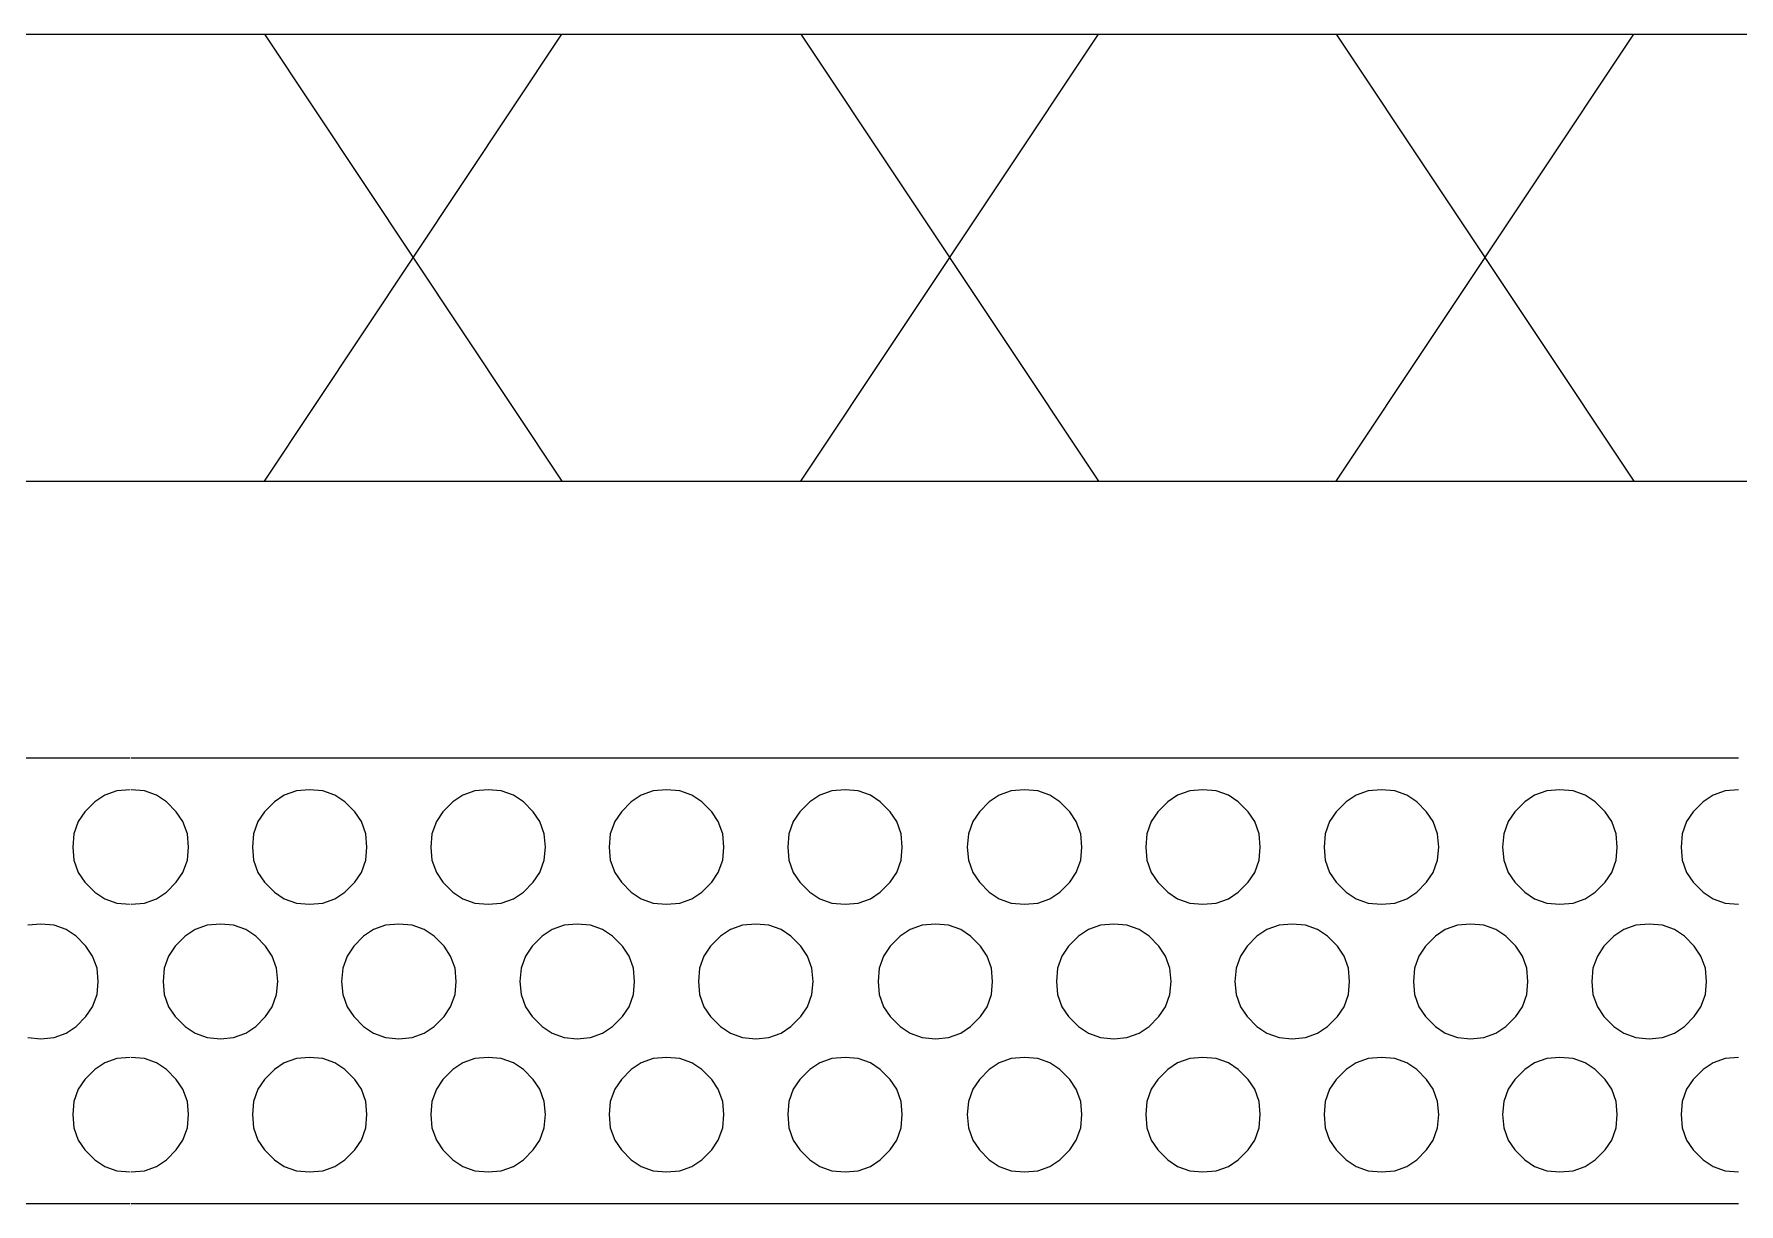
# Model space of a CAD drawing. Header units: inches. Extents: x 47316 to 59086, y 3141 to 11743.
# Drawn here: x 50341.46 to 50360.58, y 7509.19 to 7522.31 of the extents above; entities that cross this region are included whole.
import ezdxf

# ---------------------------------------------------------------- set-up
doc = ezdxf.new("R2010")
doc.units = ezdxf.units.IN
doc.header["$MEASUREMENT"] = 0

msp = doc.modelspace()

# ---------------------------------------------------------------- linework, layer by layer
at = {"color": 0, "lineweight": -3}
for p, q in [((50340.539, 7522.312), (50342.553, 7522.312)), ((50342.553, 7522.312), (50344.554, 7522.312)), ((50344.047, 7517.297), (50347.383, 7522.312)), ((50344.047, 7522.312), (50347.383, 7517.297)), ((50344.554, 7522.312), (50346.555, 7522.312)), ((50346.555, 7522.312), (50348.556, 7522.312)), ((50348.556, 7522.312), (50350.558, 7522.312)), ((50350.064, 7517.297), (50353.399, 7522.312)), ((50350.064, 7522.312), (50353.399, 7517.297)), ((50350.558, 7522.312), (50352.559, 7522.312)), ((50352.559, 7522.312), (50354.572, 7522.312)), ((50354.572, 7522.312), (50356.574, 7522.312)), ((50356.067, 7517.297), (50359.403, 7522.312)), ((50356.067, 7522.312), (50359.403, 7517.297)), ((50356.574, 7522.312), (50358.575, 7522.312)), ((50358.575, 7522.312), (50360.576, 7522.312)), ((50360.576, 7522.312), (50362.577, 7522.312)), ((50340.539, 7517.297), (50342.553, 7517.297)), ((50342.553, 7517.297), (50344.554, 7517.297)), ((50344.554, 7517.297), (50346.555, 7517.297)), ((50346.555, 7517.297), (50348.556, 7517.297)), ((50348.556, 7517.297), (50350.558, 7517.297)), ((50350.558, 7517.297), (50352.559, 7517.297)), ((50352.559, 7517.297), (50354.572, 7517.297)), ((50354.572, 7517.297), (50356.574, 7517.297)), ((50356.574, 7517.297), (50358.575, 7517.297)), ((50358.575, 7517.297), (50360.576, 7517.297)), ((50360.576, 7517.297), (50362.577, 7517.297)), ((50340.539, 7514.196), (50341.54, 7514.196)), ((50341.54, 7514.196), (50342.54, 7514.196)), ((50342.553, 7514.196), (50343.553, 7514.196)), ((50343.553, 7514.196), (50344.554, 7514.196)), ((50344.554, 7514.196), (50345.555, 7514.196)), ((50345.555, 7514.196), (50346.555, 7514.196)), ((50346.555, 7514.196), (50347.556, 7514.196)), ((50347.556, 7514.196), (50348.556, 7514.196)), ((50348.556, 7514.196), (50349.557, 7514.196)), ((50349.557, 7514.196), (50350.558, 7514.196)), ((50350.558, 7514.196), (50351.571, 7514.196)), ((50351.571, 7514.196), (50352.571, 7514.196)), ((50352.571, 7514.196), (50353.572, 7514.196)), ((50353.572, 7514.196), (50354.572, 7514.196)), ((50354.572, 7514.196), (50355.573, 7514.196)), ((50355.573, 7514.196), (50356.574, 7514.196)), ((50356.574, 7514.196), (50357.574, 7514.196)), ((50357.574, 7514.196), (50358.575, 7514.196)), ((50358.575, 7514.196), (50359.576, 7514.196)), ((50359.576, 7514.196), (50360.576, 7514.196)), ((50342.256, 7513.776), (50342.145, 7513.702)), ((50342.392, 7513.825), (50342.256, 7513.776)), ((50342.54, 7513.838), (50342.392, 7513.825)), ((50342.701, 7513.825), (50342.553, 7513.838)), ((50342.837, 7513.776), (50342.701, 7513.825)), ((50342.948, 7513.702), (50342.837, 7513.776)), ((50344.27, 7513.776), (50344.159, 7513.702)), ((50344.406, 7513.825), (50344.27, 7513.776)), ((50344.554, 7513.838), (50344.406, 7513.825)), ((50344.702, 7513.825), (50344.554, 7513.838)), ((50344.838, 7513.776), (50344.702, 7513.825)), ((50344.949, 7513.702), (50344.838, 7513.776)), ((50346.271, 7513.776), (50346.16, 7513.702)), ((50346.407, 7513.825), (50346.271, 7513.776)), ((50346.555, 7513.838), (50346.407, 7513.825)), ((50346.703, 7513.825), (50346.555, 7513.838)), ((50346.839, 7513.776), (50346.703, 7513.825)), ((50346.951, 7513.702), (50346.839, 7513.776)), ((50348.272, 7513.776), (50348.161, 7513.702)), ((50348.408, 7513.825), (50348.272, 7513.776)), ((50348.556, 7513.838), (50348.408, 7513.825)), ((50348.705, 7513.825), (50348.556, 7513.838)), ((50348.841, 7513.776), (50348.705, 7513.825)), ((50348.952, 7513.702), (50348.841, 7513.776)), ((50350.274, 7513.776), (50350.162, 7513.702)), ((50350.409, 7513.825), (50350.274, 7513.776)), ((50350.558, 7513.838), (50350.409, 7513.825)), ((50350.706, 7513.825), (50350.558, 7513.838)), ((50350.842, 7513.776), (50350.706, 7513.825)), ((50350.953, 7513.702), (50350.842, 7513.776)), ((50352.287, 7513.776), (50352.176, 7513.702)), ((50352.423, 7513.825), (50352.287, 7513.776)), ((50352.571, 7513.838), (50352.423, 7513.825)), ((50352.72, 7513.825), (50352.571, 7513.838)), ((50352.855, 7513.776), (50352.72, 7513.825)), ((50352.967, 7513.702), (50352.855, 7513.776)), ((50354.288, 7513.776), (50354.177, 7513.702)), ((50354.424, 7513.825), (50354.288, 7513.776)), ((50354.572, 7513.838), (50354.424, 7513.825)), ((50354.721, 7513.825), (50354.572, 7513.838)), ((50354.857, 7513.776), (50354.721, 7513.825)), ((50354.968, 7513.702), (50354.857, 7513.776)), ((50356.29, 7513.776), (50356.178, 7513.702)), ((50356.425, 7513.825), (50356.29, 7513.776)), ((50356.574, 7513.838), (50356.425, 7513.825)), ((50356.722, 7513.825), (50356.574, 7513.838)), ((50356.858, 7513.776), (50356.722, 7513.825)), ((50356.969, 7513.702), (50356.858, 7513.776)), ((50358.291, 7513.776), (50358.18, 7513.702)), ((50358.427, 7513.825), (50358.291, 7513.776)), ((50358.575, 7513.838), (50358.427, 7513.825)), ((50358.723, 7513.825), (50358.575, 7513.838)), ((50358.859, 7513.776), (50358.723, 7513.825)), ((50358.97, 7513.702), (50358.859, 7513.776)), ((50360.292, 7513.776), (50360.181, 7513.702)), ((50360.428, 7513.825), (50360.292, 7513.776)), ((50360.576, 7513.838), (50360.428, 7513.825)), ((50342.034, 7513.591), (50341.96, 7513.48)), ((50342.145, 7513.702), (50342.034, 7513.591)), ((50343.059, 7513.591), (50342.948, 7513.702)), ((50343.133, 7513.48), (50343.059, 7513.591)), ((50344.047, 7513.591), (50343.973, 7513.48)), ((50344.159, 7513.702), (50344.047, 7513.591)), ((50345.06, 7513.591), (50344.949, 7513.702)), ((50345.135, 7513.48), (50345.06, 7513.591)), ((50346.049, 7513.591), (50345.975, 7513.48)), ((50346.16, 7513.702), (50346.049, 7513.591)), ((50347.062, 7513.591), (50346.951, 7513.702)), ((50347.136, 7513.48), (50347.062, 7513.591)), ((50348.05, 7513.591), (50347.976, 7513.48)), ((50348.161, 7513.702), (50348.05, 7513.591)), ((50349.063, 7513.591), (50348.952, 7513.702)), ((50349.137, 7513.48), (50349.063, 7513.591)), ((50350.051, 7513.591), (50349.977, 7513.48)), ((50350.162, 7513.702), (50350.051, 7513.591)), ((50351.064, 7513.591), (50350.953, 7513.702)), ((50351.138, 7513.48), (50351.064, 7513.591)), ((50352.065, 7513.591), (50351.991, 7513.48)), ((50352.176, 7513.702), (50352.065, 7513.591)), ((50353.078, 7513.591), (50352.967, 7513.702)), ((50353.152, 7513.48), (50353.078, 7513.591)), ((50354.066, 7513.591), (50353.992, 7513.48)), ((50354.177, 7513.702), (50354.066, 7513.591)), ((50355.079, 7513.591), (50354.968, 7513.702)), ((50355.153, 7513.48), (50355.079, 7513.591)), ((50356.067, 7513.591), (50355.993, 7513.48)), ((50356.178, 7513.702), (50356.067, 7513.591)), ((50357.08, 7513.591), (50356.969, 7513.702)), ((50357.154, 7513.48), (50357.08, 7513.591)), ((50358.068, 7513.591), (50357.994, 7513.48)), ((50358.18, 7513.702), (50358.068, 7513.591)), ((50359.081, 7513.591), (50358.97, 7513.702)), ((50359.156, 7513.48), (50359.081, 7513.591)), ((50360.07, 7513.591), (50359.996, 7513.48)), ((50360.181, 7513.702), (50360.07, 7513.591)), ((50341.91, 7513.344), (50341.898, 7513.195)), ((50341.96, 7513.48), (50341.91, 7513.344)), ((50343.183, 7513.344), (50343.133, 7513.48)), ((50343.195, 7513.195), (50343.183, 7513.344)), ((50343.924, 7513.344), (50343.912, 7513.195)), ((50343.973, 7513.48), (50343.924, 7513.344)), ((50345.184, 7513.344), (50345.135, 7513.48)), ((50345.196, 7513.195), (50345.184, 7513.344)), ((50345.925, 7513.344), (50345.913, 7513.195)), ((50345.975, 7513.48), (50345.925, 7513.344)), ((50347.185, 7513.344), (50347.136, 7513.48)), ((50347.198, 7513.195), (50347.185, 7513.344)), ((50347.926, 7513.344), (50347.914, 7513.195)), ((50347.976, 7513.48), (50347.926, 7513.344)), ((50349.186, 7513.344), (50349.137, 7513.48)), ((50349.199, 7513.195), (50349.186, 7513.344)), ((50349.928, 7513.344), (50349.915, 7513.195)), ((50349.977, 7513.48), (50349.928, 7513.344)), ((50351.188, 7513.344), (50351.138, 7513.48)), ((50351.2, 7513.195), (50351.188, 7513.344)), ((50351.941, 7513.344), (50351.929, 7513.195)), ((50351.991, 7513.48), (50351.941, 7513.344)), ((50353.201, 7513.344), (50353.152, 7513.48)), ((50353.214, 7513.195), (50353.201, 7513.344)), ((50353.942, 7513.344), (50353.93, 7513.195)), ((50353.992, 7513.48), (50353.942, 7513.344)), ((50355.203, 7513.344), (50355.153, 7513.48)), ((50355.215, 7513.195), (50355.203, 7513.344)), ((50355.944, 7513.344), (50355.931, 7513.195)), ((50355.993, 7513.48), (50355.944, 7513.344)), ((50357.204, 7513.344), (50357.154, 7513.48)), ((50357.216, 7513.195), (50357.204, 7513.344)), ((50357.945, 7513.344), (50357.933, 7513.195)), ((50357.994, 7513.48), (50357.945, 7513.344)), ((50359.205, 7513.344), (50359.156, 7513.48)), ((50359.217, 7513.195), (50359.205, 7513.344)), ((50359.946, 7513.344), (50359.934, 7513.195)), ((50359.996, 7513.48), (50359.946, 7513.344)), ((50341.898, 7513.195), (50341.91, 7513.047)), ((50343.183, 7513.047), (50343.195, 7513.195)), ((50343.912, 7513.195), (50343.924, 7513.047)), ((50345.184, 7513.047), (50345.196, 7513.195)), ((50345.913, 7513.195), (50345.925, 7513.047)), ((50347.185, 7513.047), (50347.198, 7513.195)), ((50347.914, 7513.195), (50347.926, 7513.047)), ((50349.186, 7513.047), (50349.199, 7513.195)), ((50349.915, 7513.195), (50349.928, 7513.047)), ((50351.188, 7513.047), (50351.2, 7513.195)), ((50351.929, 7513.195), (50351.941, 7513.047)), ((50353.201, 7513.047), (50353.214, 7513.195)), ((50353.93, 7513.195), (50353.942, 7513.047)), ((50355.203, 7513.047), (50355.215, 7513.195)), ((50355.931, 7513.195), (50355.944, 7513.047)), ((50357.204, 7513.047), (50357.216, 7513.195)), ((50357.933, 7513.195), (50357.945, 7513.047)), ((50359.205, 7513.047), (50359.217, 7513.195)), ((50359.934, 7513.195), (50359.946, 7513.047)), ((50341.91, 7513.047), (50341.96, 7512.911)), ((50343.133, 7512.911), (50343.183, 7513.047)), ((50343.924, 7513.047), (50343.973, 7512.911)), ((50345.135, 7512.911), (50345.184, 7513.047)), ((50345.925, 7513.047), (50345.975, 7512.911)), ((50347.136, 7512.911), (50347.185, 7513.047)), ((50347.926, 7513.047), (50347.976, 7512.911)), ((50349.137, 7512.911), (50349.186, 7513.047)), ((50349.928, 7513.047), (50349.977, 7512.911)), ((50351.138, 7512.911), (50351.188, 7513.047)), ((50351.941, 7513.047), (50351.991, 7512.911)), ((50353.152, 7512.911), (50353.201, 7513.047)), ((50353.942, 7513.047), (50353.992, 7512.911)), ((50355.153, 7512.911), (50355.203, 7513.047)), ((50355.944, 7513.047), (50355.993, 7512.911)), ((50357.154, 7512.911), (50357.204, 7513.047)), ((50357.945, 7513.047), (50357.994, 7512.911)), ((50359.156, 7512.911), (50359.205, 7513.047)), ((50359.946, 7513.047), (50359.996, 7512.911)), ((50341.96, 7512.911), (50342.034, 7512.8)), ((50342.034, 7512.8), (50342.145, 7512.689)), ((50342.948, 7512.689), (50343.059, 7512.8)), ((50343.059, 7512.8), (50343.133, 7512.911)), ((50343.973, 7512.911), (50344.047, 7512.8)), ((50344.047, 7512.8), (50344.159, 7512.689)), ((50344.949, 7512.689), (50345.06, 7512.8)), ((50345.06, 7512.8), (50345.135, 7512.911)), ((50345.975, 7512.911), (50346.049, 7512.8)), ((50346.049, 7512.8), (50346.16, 7512.689)), ((50346.951, 7512.689), (50347.062, 7512.8)), ((50347.062, 7512.8), (50347.136, 7512.911)), ((50347.976, 7512.911), (50348.05, 7512.8)), ((50348.05, 7512.8), (50348.161, 7512.689)), ((50348.952, 7512.689), (50349.063, 7512.8)), ((50349.063, 7512.8), (50349.137, 7512.911)), ((50349.977, 7512.911), (50350.051, 7512.8)), ((50350.051, 7512.8), (50350.162, 7512.689)), ((50350.953, 7512.689), (50351.064, 7512.8)), ((50351.064, 7512.8), (50351.138, 7512.911)), ((50351.991, 7512.911), (50352.065, 7512.8)), ((50352.065, 7512.8), (50352.176, 7512.689)), ((50352.967, 7512.689), (50353.078, 7512.8)), ((50353.078, 7512.8), (50353.152, 7512.911)), ((50353.992, 7512.911), (50354.066, 7512.8)), ((50354.066, 7512.8), (50354.177, 7512.689)), ((50354.968, 7512.689), (50355.079, 7512.8)), ((50355.079, 7512.8), (50355.153, 7512.911)), ((50355.993, 7512.911), (50356.067, 7512.8)), ((50356.067, 7512.8), (50356.178, 7512.689)), ((50356.969, 7512.689), (50357.08, 7512.8)), ((50357.08, 7512.8), (50357.154, 7512.911)), ((50357.994, 7512.911), (50358.068, 7512.8)), ((50358.068, 7512.8), (50358.18, 7512.689)), ((50358.97, 7512.689), (50359.081, 7512.8)), ((50359.081, 7512.8), (50359.156, 7512.911)), ((50359.996, 7512.911), (50360.07, 7512.8)), ((50360.07, 7512.8), (50360.181, 7512.689)), ((50342.145, 7512.689), (50342.256, 7512.615)), ((50342.256, 7512.615), (50342.392, 7512.565)), ((50342.392, 7512.565), (50342.54, 7512.553)), ((50342.553, 7512.553), (50342.701, 7512.565)), ((50342.701, 7512.565), (50342.837, 7512.615)), ((50342.837, 7512.615), (50342.948, 7512.689)), ((50344.159, 7512.689), (50344.27, 7512.615)), ((50344.27, 7512.615), (50344.406, 7512.565)), ((50344.406, 7512.565), (50344.554, 7512.553)), ((50344.554, 7512.553), (50344.702, 7512.565)), ((50344.702, 7512.565), (50344.838, 7512.615)), ((50344.838, 7512.615), (50344.949, 7512.689)), ((50346.16, 7512.689), (50346.271, 7512.615)), ((50346.271, 7512.615), (50346.407, 7512.565)), ((50346.407, 7512.565), (50346.555, 7512.553)), ((50346.555, 7512.553), (50346.703, 7512.565)), ((50346.703, 7512.565), (50346.839, 7512.615)), ((50346.839, 7512.615), (50346.951, 7512.689)), ((50348.161, 7512.689), (50348.272, 7512.615)), ((50348.272, 7512.615), (50348.408, 7512.565)), ((50348.408, 7512.565), (50348.556, 7512.553)), ((50348.556, 7512.553), (50348.705, 7512.565)), ((50348.705, 7512.565), (50348.841, 7512.615)), ((50348.841, 7512.615), (50348.952, 7512.689)), ((50350.162, 7512.689), (50350.274, 7512.615)), ((50350.274, 7512.615), (50350.409, 7512.565)), ((50350.409, 7512.565), (50350.558, 7512.553)), ((50350.558, 7512.553), (50350.706, 7512.565)), ((50350.706, 7512.565), (50350.842, 7512.615)), ((50350.842, 7512.615), (50350.953, 7512.689)), ((50352.176, 7512.689), (50352.287, 7512.615)), ((50352.287, 7512.615), (50352.423, 7512.565)), ((50352.423, 7512.565), (50352.571, 7512.553)), ((50352.571, 7512.553), (50352.72, 7512.565)), ((50352.72, 7512.565), (50352.855, 7512.615)), ((50352.855, 7512.615), (50352.967, 7512.689)), ((50354.177, 7512.689), (50354.288, 7512.615)), ((50354.288, 7512.615), (50354.424, 7512.565)), ((50354.424, 7512.565), (50354.572, 7512.553)), ((50354.572, 7512.553), (50354.721, 7512.565)), ((50354.721, 7512.565), (50354.857, 7512.615)), ((50354.857, 7512.615), (50354.968, 7512.689)), ((50356.178, 7512.689), (50356.29, 7512.615)), ((50356.29, 7512.615), (50356.425, 7512.565)), ((50356.425, 7512.565), (50356.574, 7512.553)), ((50356.574, 7512.553), (50356.722, 7512.565)), ((50356.722, 7512.565), (50356.858, 7512.615)), ((50356.858, 7512.615), (50356.969, 7512.689)), ((50358.18, 7512.689), (50358.291, 7512.615)), ((50358.291, 7512.615), (50358.427, 7512.565)), ((50358.427, 7512.565), (50358.575, 7512.553)), ((50358.575, 7512.553), (50358.723, 7512.565)), ((50358.723, 7512.565), (50358.859, 7512.615)), ((50358.859, 7512.615), (50358.97, 7512.689)), ((50360.181, 7512.689), (50360.292, 7512.615)), ((50360.292, 7512.615), (50360.428, 7512.565)), ((50360.428, 7512.565), (50360.576, 7512.553)), ((50341.54, 7512.331), (50341.392, 7512.318)), ((50341.688, 7512.318), (50341.54, 7512.331)), ((50341.824, 7512.269), (50341.688, 7512.318)), ((50341.935, 7512.195), (50341.824, 7512.269)), ((50342.046, 7512.084), (50341.935, 7512.195)), ((50343.158, 7512.195), (50343.047, 7512.084)), ((50343.269, 7512.269), (50343.158, 7512.195)), ((50343.405, 7512.318), (50343.269, 7512.269)), ((50343.553, 7512.331), (50343.405, 7512.318)), ((50343.702, 7512.318), (50343.553, 7512.331)), ((50343.837, 7512.269), (50343.702, 7512.318)), ((50343.949, 7512.195), (50343.837, 7512.269)), ((50344.06, 7512.084), (50343.949, 7512.195)), ((50345.159, 7512.195), (50345.048, 7512.084)), ((50345.27, 7512.269), (50345.159, 7512.195)), ((50345.406, 7512.318), (50345.27, 7512.269)), ((50345.555, 7512.331), (50345.406, 7512.318)), ((50345.703, 7512.318), (50345.555, 7512.331)), ((50345.839, 7512.269), (50345.703, 7512.318)), ((50345.95, 7512.195), (50345.839, 7512.269)), ((50346.061, 7512.084), (50345.95, 7512.195)), ((50347.161, 7512.195), (50347.049, 7512.084)), ((50347.272, 7512.269), (50347.161, 7512.195)), ((50347.408, 7512.318), (50347.272, 7512.269)), ((50347.556, 7512.331), (50347.408, 7512.318)), ((50347.704, 7512.318), (50347.556, 7512.331)), ((50347.84, 7512.269), (50347.704, 7512.318)), ((50347.951, 7512.195), (50347.84, 7512.269)), ((50348.062, 7512.084), (50347.951, 7512.195)), ((50349.162, 7512.195), (50349.051, 7512.084)), ((50349.273, 7512.269), (50349.162, 7512.195)), ((50349.409, 7512.318), (50349.273, 7512.269)), ((50349.557, 7512.331), (50349.409, 7512.318)), ((50349.705, 7512.318), (50349.557, 7512.331)), ((50349.841, 7512.269), (50349.705, 7512.318)), ((50349.952, 7512.195), (50349.841, 7512.269)), ((50350.064, 7512.084), (50349.952, 7512.195)), ((50351.175, 7512.195), (50351.064, 7512.084)), ((50351.287, 7512.269), (50351.175, 7512.195)), ((50351.422, 7512.318), (50351.287, 7512.269)), ((50351.571, 7512.331), (50351.422, 7512.318)), ((50351.719, 7512.318), (50351.571, 7512.331)), ((50351.855, 7512.269), (50351.719, 7512.318)), ((50351.966, 7512.195), (50351.855, 7512.269)), ((50352.077, 7512.084), (50351.966, 7512.195)), ((50353.177, 7512.195), (50353.065, 7512.084)), ((50353.288, 7512.269), (50353.177, 7512.195)), ((50353.424, 7512.318), (50353.288, 7512.269)), ((50353.572, 7512.331), (50353.424, 7512.318)), ((50353.72, 7512.318), (50353.572, 7512.331)), ((50353.856, 7512.269), (50353.72, 7512.318)), ((50353.967, 7512.195), (50353.856, 7512.269)), ((50354.078, 7512.084), (50353.967, 7512.195)), ((50355.178, 7512.195), (50355.067, 7512.084)), ((50355.289, 7512.269), (50355.178, 7512.195)), ((50355.425, 7512.318), (50355.289, 7512.269)), ((50355.573, 7512.331), (50355.425, 7512.318)), ((50355.721, 7512.318), (50355.573, 7512.331)), ((50355.857, 7512.269), (50355.721, 7512.318)), ((50355.968, 7512.195), (50355.857, 7512.269)), ((50356.08, 7512.084), (50355.968, 7512.195)), ((50357.179, 7512.195), (50357.068, 7512.084)), ((50357.29, 7512.269), (50357.179, 7512.195)), ((50357.426, 7512.318), (50357.29, 7512.269)), ((50357.574, 7512.331), (50357.426, 7512.318)), ((50357.723, 7512.318), (50357.574, 7512.331)), ((50357.858, 7512.269), (50357.723, 7512.318)), ((50357.97, 7512.195), (50357.858, 7512.269)), ((50358.081, 7512.084), (50357.97, 7512.195)), ((50359.18, 7512.195), (50359.069, 7512.084)), ((50359.291, 7512.269), (50359.18, 7512.195)), ((50359.427, 7512.318), (50359.291, 7512.269)), ((50359.576, 7512.331), (50359.427, 7512.318)), ((50359.724, 7512.318), (50359.576, 7512.331)), ((50359.86, 7512.269), (50359.724, 7512.318)), ((50359.971, 7512.195), (50359.86, 7512.269)), ((50360.082, 7512.084), (50359.971, 7512.195)), ((50342.12, 7511.972), (50342.046, 7512.084)), ((50343.047, 7512.084), (50342.973, 7511.972)), ((50344.134, 7511.972), (50344.06, 7512.084)), ((50345.048, 7512.084), (50344.974, 7511.972)), ((50346.135, 7511.972), (50346.061, 7512.084)), ((50347.049, 7512.084), (50346.975, 7511.972)), ((50348.136, 7511.972), (50348.062, 7512.084)), ((50349.051, 7512.084), (50348.976, 7511.972)), ((50350.138, 7511.972), (50350.064, 7512.084)), ((50351.064, 7512.084), (50350.99, 7511.972)), ((50352.151, 7511.972), (50352.077, 7512.084)), ((50353.065, 7512.084), (50352.991, 7511.972)), ((50354.152, 7511.972), (50354.078, 7512.084)), ((50355.067, 7512.084), (50354.993, 7511.972)), ((50356.154, 7511.972), (50356.08, 7512.084)), ((50357.068, 7512.084), (50356.994, 7511.972)), ((50358.155, 7511.972), (50358.081, 7512.084)), ((50359.069, 7512.084), (50358.995, 7511.972)), ((50360.156, 7511.972), (50360.082, 7512.084)), ((50342.17, 7511.837), (50342.12, 7511.972)), ((50342.182, 7511.688), (50342.17, 7511.837)), ((50342.923, 7511.837), (50342.911, 7511.688)), ((50342.973, 7511.972), (50342.923, 7511.837)), ((50344.183, 7511.837), (50344.134, 7511.972)), ((50344.196, 7511.688), (50344.183, 7511.837)), ((50344.925, 7511.837), (50344.912, 7511.688)), ((50344.974, 7511.972), (50344.925, 7511.837)), ((50346.185, 7511.837), (50346.135, 7511.972)), ((50346.197, 7511.688), (50346.185, 7511.837)), ((50346.926, 7511.837), (50346.913, 7511.688)), ((50346.975, 7511.972), (50346.926, 7511.837)), ((50348.186, 7511.837), (50348.136, 7511.972)), ((50348.198, 7511.688), (50348.186, 7511.837)), ((50348.927, 7511.837), (50348.915, 7511.688)), ((50348.976, 7511.972), (50348.927, 7511.837)), ((50350.187, 7511.837), (50350.138, 7511.972)), ((50350.199, 7511.688), (50350.187, 7511.837)), ((50350.941, 7511.837), (50350.928, 7511.688)), ((50350.99, 7511.972), (50350.941, 7511.837)), ((50352.201, 7511.837), (50352.151, 7511.972)), ((50352.213, 7511.688), (50352.201, 7511.837)), ((50352.942, 7511.837), (50352.93, 7511.688)), ((50352.991, 7511.972), (50352.942, 7511.837)), ((50354.202, 7511.837), (50354.152, 7511.972)), ((50354.214, 7511.688), (50354.202, 7511.837)), ((50354.943, 7511.837), (50354.931, 7511.688)), ((50354.993, 7511.972), (50354.943, 7511.837)), ((50356.203, 7511.837), (50356.154, 7511.972)), ((50356.215, 7511.688), (50356.203, 7511.837)), ((50356.944, 7511.837), (50356.932, 7511.688)), ((50356.994, 7511.972), (50356.944, 7511.837)), ((50358.204, 7511.837), (50358.155, 7511.972)), ((50358.217, 7511.688), (50358.204, 7511.837)), ((50358.946, 7511.837), (50358.933, 7511.688)), ((50358.995, 7511.972), (50358.946, 7511.837)), ((50360.206, 7511.837), (50360.156, 7511.972)), ((50360.218, 7511.688), (50360.206, 7511.837)), ((50342.17, 7511.54), (50342.182, 7511.688)), ((50342.911, 7511.688), (50342.923, 7511.54)), ((50344.183, 7511.54), (50344.196, 7511.688)), ((50344.912, 7511.688), (50344.925, 7511.54)), ((50346.185, 7511.54), (50346.197, 7511.688)), ((50346.913, 7511.688), (50346.926, 7511.54)), ((50348.186, 7511.54), (50348.198, 7511.688)), ((50348.915, 7511.688), (50348.927, 7511.54)), ((50350.187, 7511.54), (50350.199, 7511.688)), ((50350.928, 7511.688), (50350.941, 7511.54)), ((50352.201, 7511.54), (50352.213, 7511.688)), ((50352.93, 7511.688), (50352.942, 7511.54)), ((50354.202, 7511.54), (50354.214, 7511.688)), ((50354.931, 7511.688), (50354.943, 7511.54)), ((50356.203, 7511.54), (50356.215, 7511.688)), ((50356.932, 7511.688), (50356.944, 7511.54)), ((50358.204, 7511.54), (50358.217, 7511.688)), ((50358.933, 7511.688), (50358.946, 7511.54)), ((50360.206, 7511.54), (50360.218, 7511.688)), ((50342.12, 7511.404), (50342.17, 7511.54)), ((50342.923, 7511.54), (50342.973, 7511.404)), ((50344.134, 7511.404), (50344.183, 7511.54)), ((50344.925, 7511.54), (50344.974, 7511.404)), ((50346.135, 7511.404), (50346.185, 7511.54)), ((50346.926, 7511.54), (50346.975, 7511.404)), ((50348.136, 7511.404), (50348.186, 7511.54)), ((50348.927, 7511.54), (50348.976, 7511.404)), ((50350.138, 7511.404), (50350.187, 7511.54)), ((50350.941, 7511.54), (50350.99, 7511.404)), ((50352.151, 7511.404), (50352.201, 7511.54)), ((50352.942, 7511.54), (50352.991, 7511.404)), ((50354.152, 7511.404), (50354.202, 7511.54)), ((50354.943, 7511.54), (50354.993, 7511.404)), ((50356.154, 7511.404), (50356.203, 7511.54)), ((50356.944, 7511.54), (50356.994, 7511.404)), ((50358.155, 7511.404), (50358.204, 7511.54)), ((50358.946, 7511.54), (50358.995, 7511.404)), ((50360.156, 7511.404), (50360.206, 7511.54)), ((50341.935, 7511.182), (50342.046, 7511.293)), ((50342.046, 7511.293), (50342.12, 7511.404)), ((50342.973, 7511.404), (50343.047, 7511.293)), ((50343.047, 7511.293), (50343.158, 7511.182)), ((50343.949, 7511.182), (50344.06, 7511.293)), ((50344.06, 7511.293), (50344.134, 7511.404)), ((50344.974, 7511.404), (50345.048, 7511.293)), ((50345.048, 7511.293), (50345.159, 7511.182)), ((50345.95, 7511.182), (50346.061, 7511.293)), ((50346.061, 7511.293), (50346.135, 7511.404)), ((50346.975, 7511.404), (50347.049, 7511.293)), ((50347.049, 7511.293), (50347.161, 7511.182)), ((50347.951, 7511.182), (50348.062, 7511.293)), ((50348.062, 7511.293), (50348.136, 7511.404)), ((50348.976, 7511.404), (50349.051, 7511.293)), ((50349.051, 7511.293), (50349.162, 7511.182)), ((50349.952, 7511.182), (50350.064, 7511.293)), ((50350.064, 7511.293), (50350.138, 7511.404)), ((50350.99, 7511.404), (50351.064, 7511.293)), ((50351.064, 7511.293), (50351.175, 7511.182)), ((50351.966, 7511.182), (50352.077, 7511.293)), ((50352.077, 7511.293), (50352.151, 7511.404)), ((50352.991, 7511.404), (50353.065, 7511.293)), ((50353.065, 7511.293), (50353.177, 7511.182)), ((50353.967, 7511.182), (50354.078, 7511.293)), ((50354.078, 7511.293), (50354.152, 7511.404)), ((50354.993, 7511.404), (50355.067, 7511.293)), ((50355.067, 7511.293), (50355.178, 7511.182)), ((50355.968, 7511.182), (50356.08, 7511.293)), ((50356.08, 7511.293), (50356.154, 7511.404)), ((50356.994, 7511.404), (50357.068, 7511.293)), ((50357.068, 7511.293), (50357.179, 7511.182)), ((50357.97, 7511.182), (50358.081, 7511.293)), ((50358.081, 7511.293), (50358.155, 7511.404)), ((50358.995, 7511.404), (50359.069, 7511.293)), ((50359.069, 7511.293), (50359.18, 7511.182)), ((50359.971, 7511.182), (50360.082, 7511.293)), ((50360.082, 7511.293), (50360.156, 7511.404)), ((50341.392, 7511.058), (50341.54, 7511.046)), ((50341.54, 7511.046), (50341.688, 7511.058)), ((50341.688, 7511.058), (50341.824, 7511.108)), ((50341.824, 7511.108), (50341.935, 7511.182)), ((50343.158, 7511.182), (50343.269, 7511.108)), ((50343.269, 7511.108), (50343.405, 7511.058)), ((50343.405, 7511.058), (50343.553, 7511.046)), ((50343.553, 7511.046), (50343.702, 7511.058)), ((50343.702, 7511.058), (50343.837, 7511.108)), ((50343.837, 7511.108), (50343.949, 7511.182)), ((50345.159, 7511.182), (50345.27, 7511.108)), ((50345.27, 7511.108), (50345.406, 7511.058)), ((50345.406, 7511.058), (50345.555, 7511.046)), ((50345.555, 7511.046), (50345.703, 7511.058)), ((50345.703, 7511.058), (50345.839, 7511.108)), ((50345.839, 7511.108), (50345.95, 7511.182)), ((50347.161, 7511.182), (50347.272, 7511.108)), ((50347.272, 7511.108), (50347.408, 7511.058)), ((50347.408, 7511.058), (50347.556, 7511.046)), ((50347.556, 7511.046), (50347.704, 7511.058)), ((50347.704, 7511.058), (50347.84, 7511.108)), ((50347.84, 7511.108), (50347.951, 7511.182)), ((50349.162, 7511.182), (50349.273, 7511.108)), ((50349.273, 7511.108), (50349.409, 7511.058)), ((50349.409, 7511.058), (50349.557, 7511.046)), ((50349.557, 7511.046), (50349.705, 7511.058)), ((50349.705, 7511.058), (50349.841, 7511.108)), ((50349.841, 7511.108), (50349.952, 7511.182)), ((50351.175, 7511.182), (50351.287, 7511.108)), ((50351.287, 7511.108), (50351.422, 7511.058)), ((50351.422, 7511.058), (50351.571, 7511.046)), ((50351.571, 7511.046), (50351.719, 7511.058)), ((50351.719, 7511.058), (50351.855, 7511.108)), ((50351.855, 7511.108), (50351.966, 7511.182)), ((50353.177, 7511.182), (50353.288, 7511.108)), ((50353.288, 7511.108), (50353.424, 7511.058)), ((50353.424, 7511.058), (50353.572, 7511.046)), ((50353.572, 7511.046), (50353.72, 7511.058)), ((50353.72, 7511.058), (50353.856, 7511.108)), ((50353.856, 7511.108), (50353.967, 7511.182)), ((50355.178, 7511.182), (50355.289, 7511.108)), ((50355.289, 7511.108), (50355.425, 7511.058)), ((50355.425, 7511.058), (50355.573, 7511.046)), ((50355.573, 7511.046), (50355.721, 7511.058)), ((50355.721, 7511.058), (50355.857, 7511.108)), ((50355.857, 7511.108), (50355.968, 7511.182)), ((50357.179, 7511.182), (50357.29, 7511.108)), ((50357.29, 7511.108), (50357.426, 7511.058)), ((50357.426, 7511.058), (50357.574, 7511.046)), ((50357.574, 7511.046), (50357.723, 7511.058)), ((50357.723, 7511.058), (50357.858, 7511.108)), ((50357.858, 7511.108), (50357.97, 7511.182)), ((50359.18, 7511.182), (50359.291, 7511.108)), ((50359.291, 7511.108), (50359.427, 7511.058)), ((50359.427, 7511.058), (50359.576, 7511.046)), ((50359.576, 7511.046), (50359.724, 7511.058)), ((50359.724, 7511.058), (50359.86, 7511.108)), ((50359.86, 7511.108), (50359.971, 7511.182)), ((50342.145, 7510.7), (50342.034, 7510.589)), ((50342.256, 7510.774), (50342.145, 7510.7)), ((50342.392, 7510.824), (50342.256, 7510.774)), ((50342.54, 7510.836), (50342.392, 7510.824)), ((50342.701, 7510.824), (50342.553, 7510.836)), ((50342.837, 7510.774), (50342.701, 7510.824)), ((50342.948, 7510.7), (50342.837, 7510.774)), ((50343.059, 7510.589), (50342.948, 7510.7)), ((50344.159, 7510.7), (50344.047, 7510.589)), ((50344.27, 7510.774), (50344.159, 7510.7)), ((50344.406, 7510.824), (50344.27, 7510.774)), ((50344.554, 7510.836), (50344.406, 7510.824)), ((50344.702, 7510.824), (50344.554, 7510.836)), ((50344.838, 7510.774), (50344.702, 7510.824)), ((50344.949, 7510.7), (50344.838, 7510.774)), ((50345.06, 7510.589), (50344.949, 7510.7)), ((50346.16, 7510.7), (50346.049, 7510.589)), ((50346.271, 7510.774), (50346.16, 7510.7)), ((50346.407, 7510.824), (50346.271, 7510.774)), ((50346.555, 7510.836), (50346.407, 7510.824)), ((50346.703, 7510.824), (50346.555, 7510.836)), ((50346.839, 7510.774), (50346.703, 7510.824)), ((50346.951, 7510.7), (50346.839, 7510.774)), ((50347.062, 7510.589), (50346.951, 7510.7)), ((50348.161, 7510.7), (50348.05, 7510.589)), ((50348.272, 7510.774), (50348.161, 7510.7)), ((50348.408, 7510.824), (50348.272, 7510.774)), ((50348.556, 7510.836), (50348.408, 7510.824)), ((50348.705, 7510.824), (50348.556, 7510.836)), ((50348.841, 7510.774), (50348.705, 7510.824)), ((50348.952, 7510.7), (50348.841, 7510.774)), ((50349.063, 7510.589), (50348.952, 7510.7)), ((50350.162, 7510.7), (50350.051, 7510.589)), ((50350.274, 7510.774), (50350.162, 7510.7)), ((50350.409, 7510.824), (50350.274, 7510.774)), ((50350.558, 7510.836), (50350.409, 7510.824)), ((50350.706, 7510.824), (50350.558, 7510.836)), ((50350.842, 7510.774), (50350.706, 7510.824)), ((50350.953, 7510.7), (50350.842, 7510.774)), ((50351.064, 7510.589), (50350.953, 7510.7)), ((50352.176, 7510.7), (50352.065, 7510.589)), ((50352.287, 7510.774), (50352.176, 7510.7)), ((50352.423, 7510.824), (50352.287, 7510.774)), ((50352.571, 7510.836), (50352.423, 7510.824)), ((50352.72, 7510.824), (50352.571, 7510.836)), ((50352.855, 7510.774), (50352.72, 7510.824)), ((50352.967, 7510.7), (50352.855, 7510.774)), ((50353.078, 7510.589), (50352.967, 7510.7)), ((50354.177, 7510.7), (50354.066, 7510.589)), ((50354.288, 7510.774), (50354.177, 7510.7)), ((50354.424, 7510.824), (50354.288, 7510.774)), ((50354.572, 7510.836), (50354.424, 7510.824)), ((50354.721, 7510.824), (50354.572, 7510.836)), ((50354.857, 7510.774), (50354.721, 7510.824)), ((50354.968, 7510.7), (50354.857, 7510.774)), ((50355.079, 7510.589), (50354.968, 7510.7)), ((50356.178, 7510.7), (50356.067, 7510.589)), ((50356.29, 7510.774), (50356.178, 7510.7)), ((50356.425, 7510.824), (50356.29, 7510.774)), ((50356.574, 7510.836), (50356.425, 7510.824)), ((50356.722, 7510.824), (50356.574, 7510.836)), ((50356.858, 7510.774), (50356.722, 7510.824)), ((50356.969, 7510.7), (50356.858, 7510.774)), ((50357.08, 7510.589), (50356.969, 7510.7)), ((50358.18, 7510.7), (50358.068, 7510.589)), ((50358.291, 7510.774), (50358.18, 7510.7)), ((50358.427, 7510.824), (50358.291, 7510.774)), ((50358.575, 7510.836), (50358.427, 7510.824)), ((50358.723, 7510.824), (50358.575, 7510.836)), ((50358.859, 7510.774), (50358.723, 7510.824)), ((50358.97, 7510.7), (50358.859, 7510.774)), ((50359.081, 7510.589), (50358.97, 7510.7)), ((50360.181, 7510.7), (50360.07, 7510.589)), ((50360.292, 7510.774), (50360.181, 7510.7)), ((50360.428, 7510.824), (50360.292, 7510.774)), ((50360.576, 7510.836), (50360.428, 7510.824)), ((50341.96, 7510.478), (50341.91, 7510.342)), ((50342.034, 7510.589), (50341.96, 7510.478)), ((50343.133, 7510.478), (50343.059, 7510.589)), ((50343.183, 7510.342), (50343.133, 7510.478)), ((50343.973, 7510.478), (50343.924, 7510.342)), ((50344.047, 7510.589), (50343.973, 7510.478)), ((50345.135, 7510.478), (50345.06, 7510.589)), ((50345.184, 7510.342), (50345.135, 7510.478)), ((50345.975, 7510.478), (50345.925, 7510.342)), ((50346.049, 7510.589), (50345.975, 7510.478)), ((50347.136, 7510.478), (50347.062, 7510.589)), ((50347.185, 7510.342), (50347.136, 7510.478)), ((50347.976, 7510.478), (50347.926, 7510.342)), ((50348.05, 7510.589), (50347.976, 7510.478)), ((50349.137, 7510.478), (50349.063, 7510.589)), ((50349.186, 7510.342), (50349.137, 7510.478)), ((50349.977, 7510.478), (50349.928, 7510.342)), ((50350.051, 7510.589), (50349.977, 7510.478)), ((50351.138, 7510.478), (50351.064, 7510.589)), ((50351.188, 7510.342), (50351.138, 7510.478)), ((50351.991, 7510.478), (50351.941, 7510.342)), ((50352.065, 7510.589), (50351.991, 7510.478)), ((50353.152, 7510.478), (50353.078, 7510.589)), ((50353.201, 7510.342), (50353.152, 7510.478)), ((50353.992, 7510.478), (50353.942, 7510.342)), ((50354.066, 7510.589), (50353.992, 7510.478)), ((50355.153, 7510.478), (50355.079, 7510.589)), ((50355.203, 7510.342), (50355.153, 7510.478)), ((50355.993, 7510.478), (50355.944, 7510.342)), ((50356.067, 7510.589), (50355.993, 7510.478)), ((50357.154, 7510.478), (50357.08, 7510.589)), ((50357.204, 7510.342), (50357.154, 7510.478)), ((50357.994, 7510.478), (50357.945, 7510.342)), ((50358.068, 7510.589), (50357.994, 7510.478)), ((50359.156, 7510.478), (50359.081, 7510.589)), ((50359.205, 7510.342), (50359.156, 7510.478)), ((50359.996, 7510.478), (50359.946, 7510.342)), ((50360.07, 7510.589), (50359.996, 7510.478)), ((50341.91, 7510.342), (50341.898, 7510.194)), ((50343.195, 7510.194), (50343.183, 7510.342)), ((50343.924, 7510.342), (50343.912, 7510.194)), ((50345.196, 7510.194), (50345.184, 7510.342)), ((50345.925, 7510.342), (50345.913, 7510.194)), ((50347.198, 7510.194), (50347.185, 7510.342)), ((50347.926, 7510.342), (50347.914, 7510.194)), ((50349.199, 7510.194), (50349.186, 7510.342)), ((50349.928, 7510.342), (50349.915, 7510.194)), ((50351.2, 7510.194), (50351.188, 7510.342)), ((50351.941, 7510.342), (50351.929, 7510.194)), ((50353.214, 7510.194), (50353.201, 7510.342)), ((50353.942, 7510.342), (50353.93, 7510.194)), ((50355.215, 7510.194), (50355.203, 7510.342)), ((50355.944, 7510.342), (50355.931, 7510.194)), ((50357.216, 7510.194), (50357.204, 7510.342)), ((50357.945, 7510.342), (50357.933, 7510.194)), ((50359.217, 7510.194), (50359.205, 7510.342)), ((50359.946, 7510.342), (50359.934, 7510.194)), ((50341.898, 7510.194), (50341.91, 7510.045)), ((50343.183, 7510.045), (50343.195, 7510.194)), ((50343.912, 7510.194), (50343.924, 7510.045)), ((50345.184, 7510.045), (50345.196, 7510.194)), ((50345.913, 7510.194), (50345.925, 7510.045)), ((50347.185, 7510.045), (50347.198, 7510.194)), ((50347.914, 7510.194), (50347.926, 7510.045)), ((50349.186, 7510.045), (50349.199, 7510.194)), ((50349.915, 7510.194), (50349.928, 7510.045)), ((50351.188, 7510.045), (50351.2, 7510.194)), ((50351.929, 7510.194), (50351.941, 7510.045)), ((50353.201, 7510.045), (50353.214, 7510.194)), ((50353.93, 7510.194), (50353.942, 7510.045)), ((50355.203, 7510.045), (50355.215, 7510.194)), ((50355.931, 7510.194), (50355.944, 7510.045)), ((50357.204, 7510.045), (50357.216, 7510.194)), ((50357.933, 7510.194), (50357.945, 7510.045)), ((50359.205, 7510.045), (50359.217, 7510.194)), ((50359.934, 7510.194), (50359.946, 7510.045)), ((50341.91, 7510.045), (50341.96, 7509.909)), ((50341.96, 7509.909), (50342.034, 7509.798)), ((50343.059, 7509.798), (50343.133, 7509.909)), ((50343.133, 7509.909), (50343.183, 7510.045)), ((50343.924, 7510.045), (50343.973, 7509.909)), ((50343.973, 7509.909), (50344.047, 7509.798)), ((50345.06, 7509.798), (50345.135, 7509.909)), ((50345.135, 7509.909), (50345.184, 7510.045)), ((50345.925, 7510.045), (50345.975, 7509.909)), ((50345.975, 7509.909), (50346.049, 7509.798)), ((50347.062, 7509.798), (50347.136, 7509.909)), ((50347.136, 7509.909), (50347.185, 7510.045)), ((50347.926, 7510.045), (50347.976, 7509.909)), ((50347.976, 7509.909), (50348.05, 7509.798)), ((50349.063, 7509.798), (50349.137, 7509.909)), ((50349.137, 7509.909), (50349.186, 7510.045)), ((50349.928, 7510.045), (50349.977, 7509.909)), ((50349.977, 7509.909), (50350.051, 7509.798)), ((50351.064, 7509.798), (50351.138, 7509.909)), ((50351.138, 7509.909), (50351.188, 7510.045)), ((50351.941, 7510.045), (50351.991, 7509.909)), ((50351.991, 7509.909), (50352.065, 7509.798)), ((50353.078, 7509.798), (50353.152, 7509.909)), ((50353.152, 7509.909), (50353.201, 7510.045)), ((50353.942, 7510.045), (50353.992, 7509.909)), ((50353.992, 7509.909), (50354.066, 7509.798)), ((50355.079, 7509.798), (50355.153, 7509.909)), ((50355.153, 7509.909), (50355.203, 7510.045)), ((50355.944, 7510.045), (50355.993, 7509.909)), ((50355.993, 7509.909), (50356.067, 7509.798)), ((50357.08, 7509.798), (50357.154, 7509.909)), ((50357.154, 7509.909), (50357.204, 7510.045)), ((50357.945, 7510.045), (50357.994, 7509.909)), ((50357.994, 7509.909), (50358.068, 7509.798)), ((50359.081, 7509.798), (50359.156, 7509.909)), ((50359.156, 7509.909), (50359.205, 7510.045)), ((50359.946, 7510.045), (50359.996, 7509.909)), ((50359.996, 7509.909), (50360.07, 7509.798)), ((50342.034, 7509.798), (50342.145, 7509.687)), ((50342.948, 7509.687), (50343.059, 7509.798)), ((50344.047, 7509.798), (50344.159, 7509.687)), ((50344.949, 7509.687), (50345.06, 7509.798)), ((50346.049, 7509.798), (50346.16, 7509.687)), ((50346.951, 7509.687), (50347.062, 7509.798)), ((50348.05, 7509.798), (50348.161, 7509.687)), ((50348.952, 7509.687), (50349.063, 7509.798)), ((50350.051, 7509.798), (50350.162, 7509.687)), ((50350.953, 7509.687), (50351.064, 7509.798)), ((50352.065, 7509.798), (50352.176, 7509.687)), ((50352.967, 7509.687), (50353.078, 7509.798)), ((50354.066, 7509.798), (50354.177, 7509.687)), ((50354.968, 7509.687), (50355.079, 7509.798)), ((50356.067, 7509.798), (50356.178, 7509.687)), ((50356.969, 7509.687), (50357.08, 7509.798)), ((50358.068, 7509.798), (50358.18, 7509.687)), ((50358.97, 7509.687), (50359.081, 7509.798)), ((50360.07, 7509.798), (50360.181, 7509.687)), ((50342.145, 7509.687), (50342.256, 7509.613)), ((50342.256, 7509.613), (50342.392, 7509.564)), ((50342.392, 7509.564), (50342.54, 7509.551)), ((50342.553, 7509.551), (50342.701, 7509.564)), ((50342.701, 7509.564), (50342.837, 7509.613)), ((50342.837, 7509.613), (50342.948, 7509.687)), ((50344.159, 7509.687), (50344.27, 7509.613)), ((50344.27, 7509.613), (50344.406, 7509.564)), ((50344.406, 7509.564), (50344.554, 7509.551)), ((50344.554, 7509.551), (50344.702, 7509.564)), ((50344.702, 7509.564), (50344.838, 7509.613)), ((50344.838, 7509.613), (50344.949, 7509.687)), ((50346.16, 7509.687), (50346.271, 7509.613)), ((50346.271, 7509.613), (50346.407, 7509.564)), ((50346.407, 7509.564), (50346.555, 7509.551)), ((50346.555, 7509.551), (50346.703, 7509.564)), ((50346.703, 7509.564), (50346.839, 7509.613)), ((50346.839, 7509.613), (50346.951, 7509.687)), ((50348.161, 7509.687), (50348.272, 7509.613)), ((50348.272, 7509.613), (50348.408, 7509.564)), ((50348.408, 7509.564), (50348.556, 7509.551)), ((50348.556, 7509.551), (50348.705, 7509.564)), ((50348.705, 7509.564), (50348.841, 7509.613)), ((50348.841, 7509.613), (50348.952, 7509.687)), ((50350.162, 7509.687), (50350.274, 7509.613)), ((50350.274, 7509.613), (50350.409, 7509.564)), ((50350.409, 7509.564), (50350.558, 7509.551)), ((50350.558, 7509.551), (50350.706, 7509.564)), ((50350.706, 7509.564), (50350.842, 7509.613)), ((50350.842, 7509.613), (50350.953, 7509.687)), ((50352.176, 7509.687), (50352.287, 7509.613)), ((50352.287, 7509.613), (50352.423, 7509.564)), ((50352.423, 7509.564), (50352.571, 7509.551)), ((50352.571, 7509.551), (50352.72, 7509.564)), ((50352.72, 7509.564), (50352.855, 7509.613)), ((50352.855, 7509.613), (50352.967, 7509.687)), ((50354.177, 7509.687), (50354.288, 7509.613)), ((50354.288, 7509.613), (50354.424, 7509.564)), ((50354.424, 7509.564), (50354.572, 7509.551)), ((50354.572, 7509.551), (50354.721, 7509.564)), ((50354.721, 7509.564), (50354.857, 7509.613)), ((50354.857, 7509.613), (50354.968, 7509.687)), ((50356.178, 7509.687), (50356.29, 7509.613)), ((50356.29, 7509.613), (50356.425, 7509.564)), ((50356.425, 7509.564), (50356.574, 7509.551)), ((50356.574, 7509.551), (50356.722, 7509.564)), ((50356.722, 7509.564), (50356.858, 7509.613)), ((50356.858, 7509.613), (50356.969, 7509.687)), ((50358.18, 7509.687), (50358.291, 7509.613)), ((50358.291, 7509.613), (50358.427, 7509.564)), ((50358.427, 7509.564), (50358.575, 7509.551)), ((50358.575, 7509.551), (50358.723, 7509.564)), ((50358.723, 7509.564), (50358.859, 7509.613)), ((50358.859, 7509.613), (50358.97, 7509.687)), ((50360.181, 7509.687), (50360.292, 7509.613)), ((50360.292, 7509.613), (50360.428, 7509.564)), ((50360.428, 7509.564), (50360.576, 7509.551)), ((50341.54, 7509.193), (50340.539, 7509.193)), ((50342.54, 7509.193), (50341.54, 7509.193)), ((50343.553, 7509.193), (50342.553, 7509.193)), ((50344.554, 7509.193), (50343.553, 7509.193)), ((50345.555, 7509.193), (50344.554, 7509.193)), ((50346.555, 7509.193), (50345.555, 7509.193)), ((50347.556, 7509.193), (50346.555, 7509.193)), ((50348.556, 7509.193), (50347.556, 7509.193)), ((50349.557, 7509.193), (50348.556, 7509.193)), ((50350.558, 7509.193), (50349.557, 7509.193)), ((50351.571, 7509.193), (50350.558, 7509.193)), ((50352.571, 7509.193), (50351.571, 7509.193)), ((50353.572, 7509.193), (50352.571, 7509.193)), ((50354.572, 7509.193), (50353.572, 7509.193)), ((50355.573, 7509.193), (50354.572, 7509.193)), ((50356.574, 7509.193), (50355.573, 7509.193)), ((50357.574, 7509.193), (50356.574, 7509.193)), ((50358.575, 7509.193), (50357.574, 7509.193)), ((50359.576, 7509.193), (50358.575, 7509.193)), ((50360.576, 7509.193), (50359.576, 7509.193))]:
    msp.add_line(p, q, dxfattribs=at)

doc.saveas('drawing.dxf')
